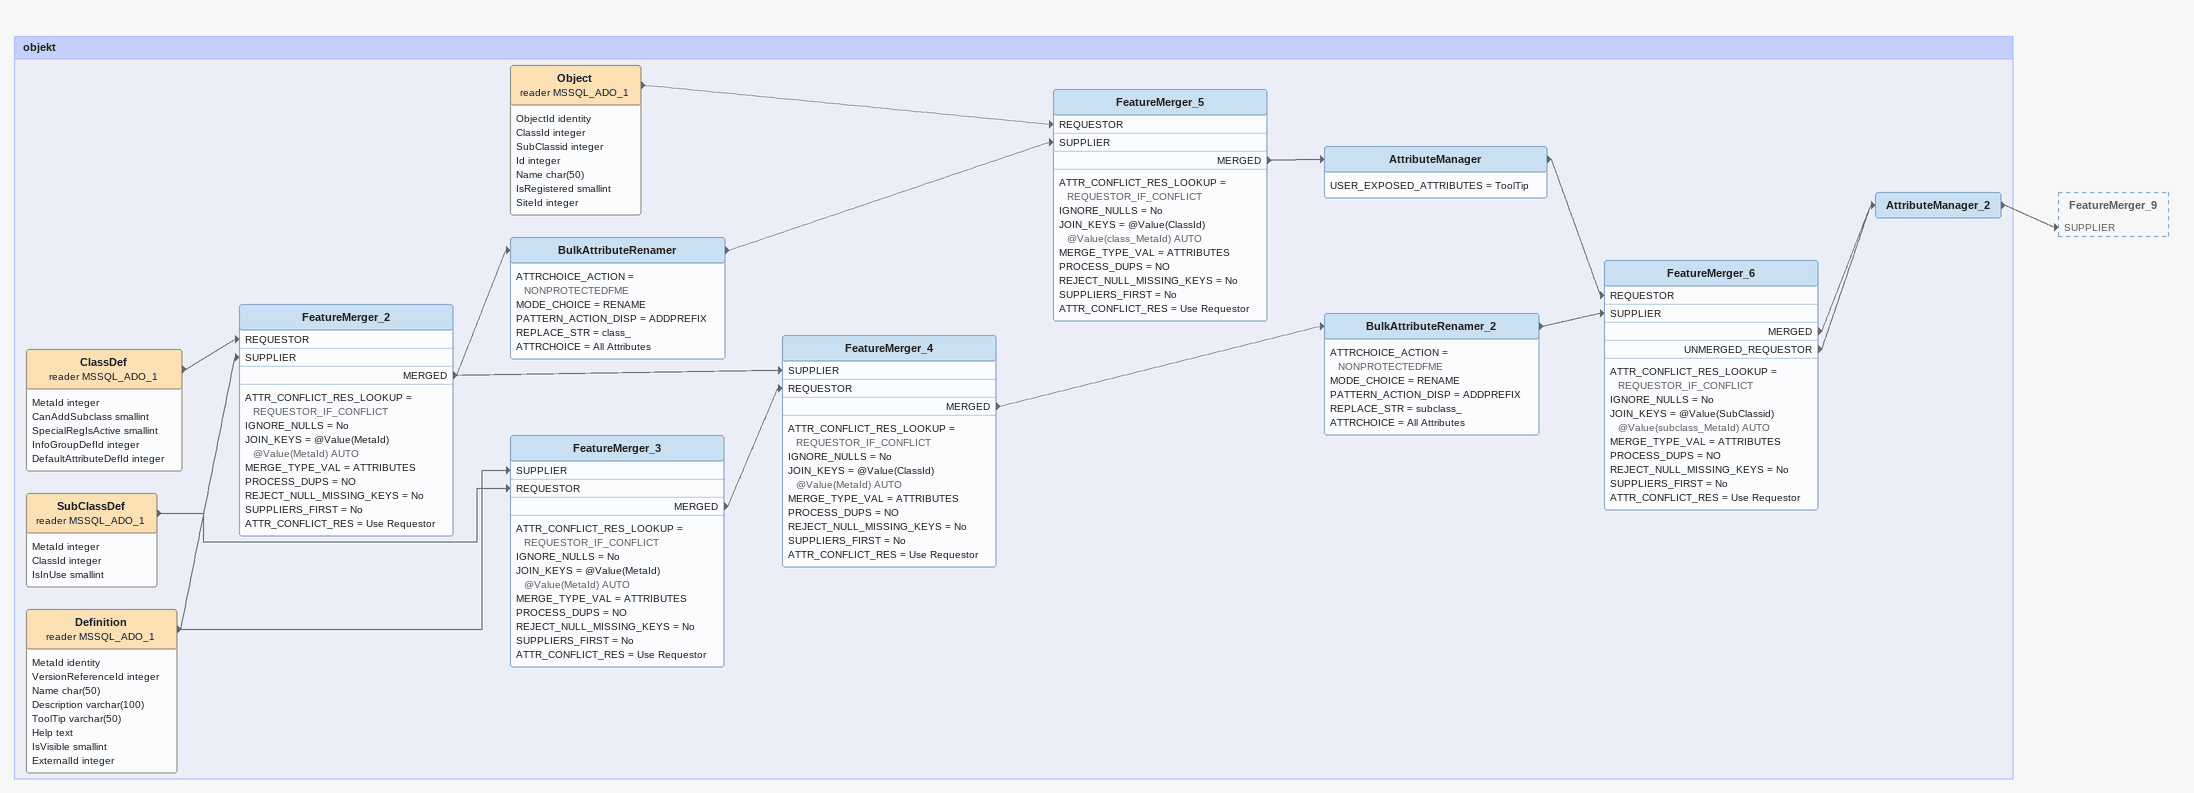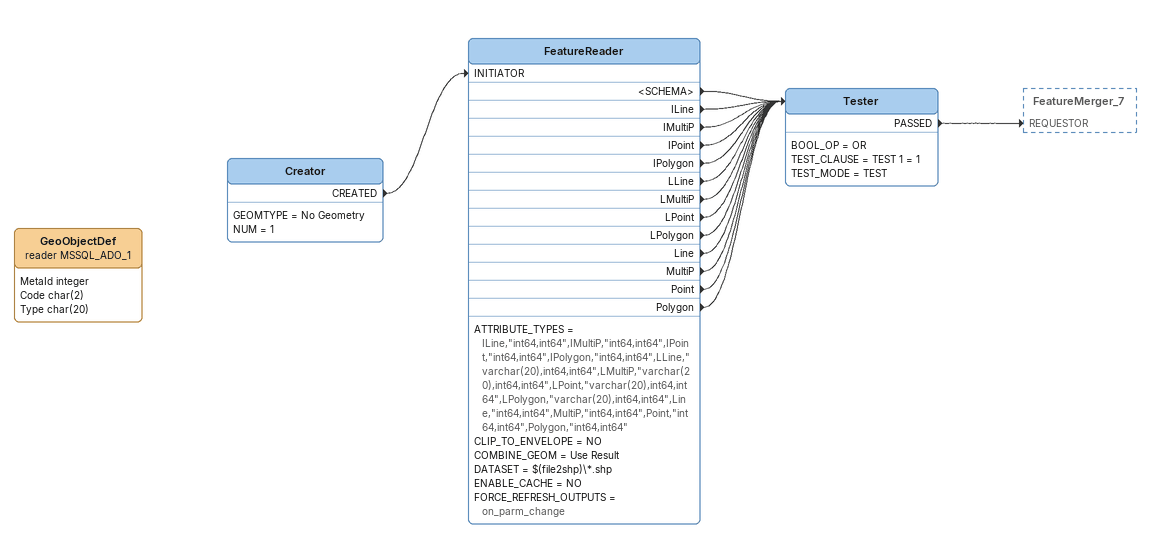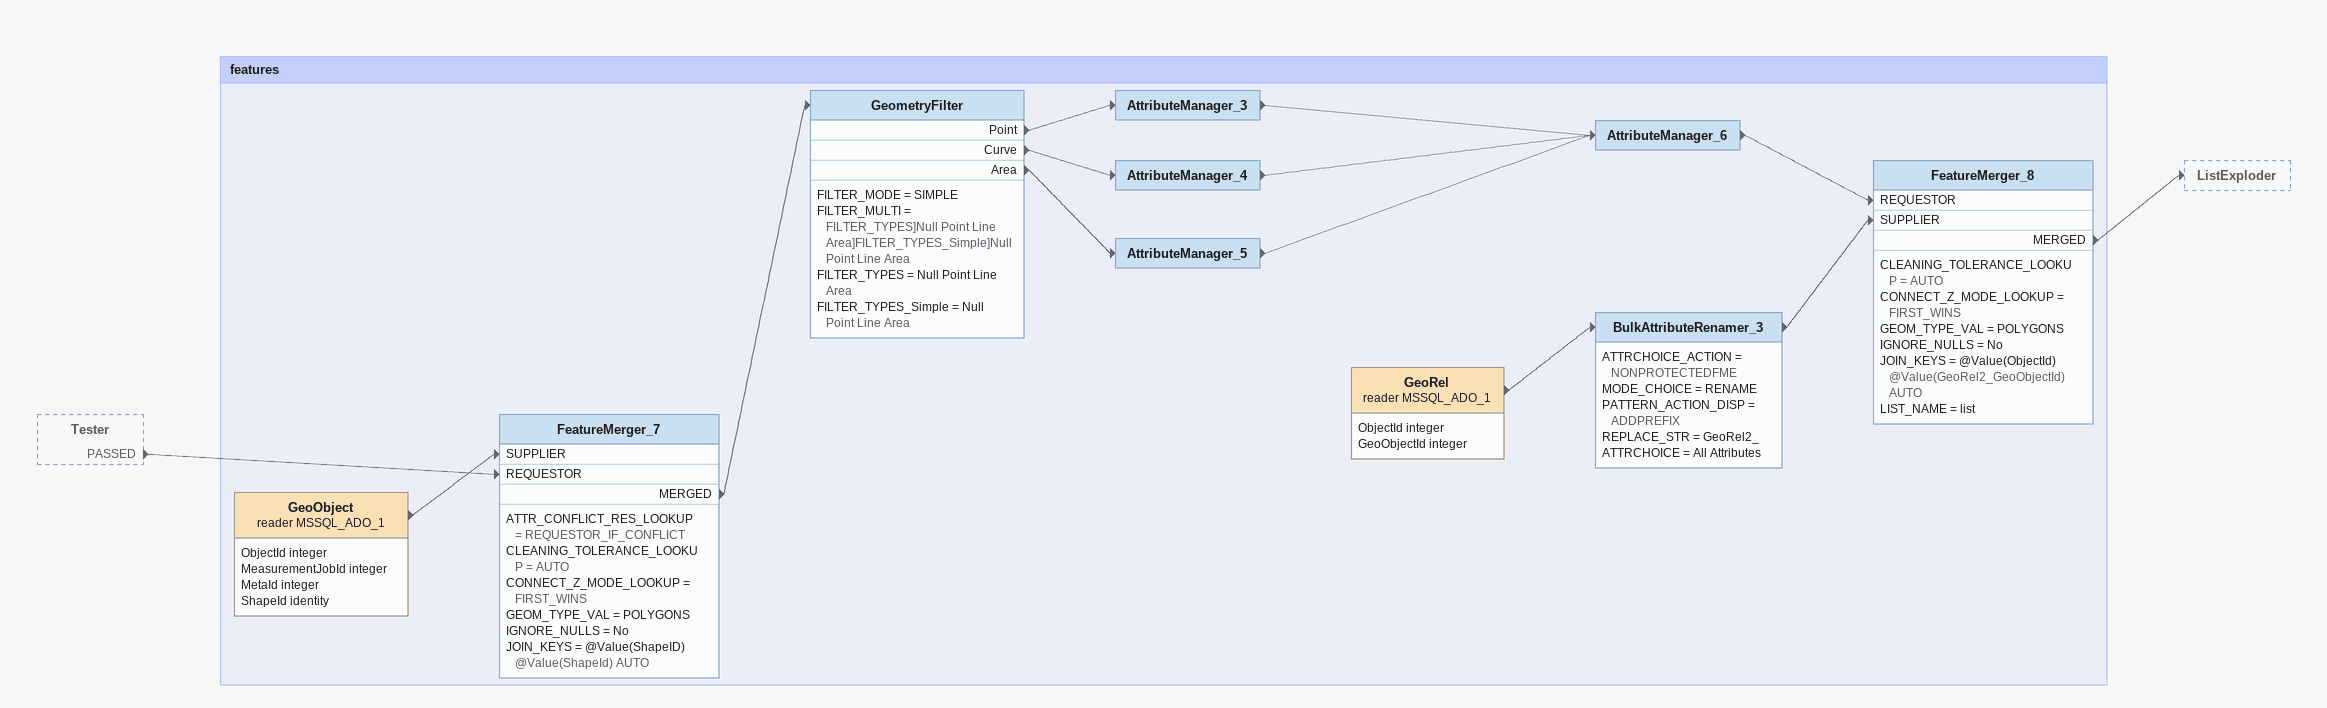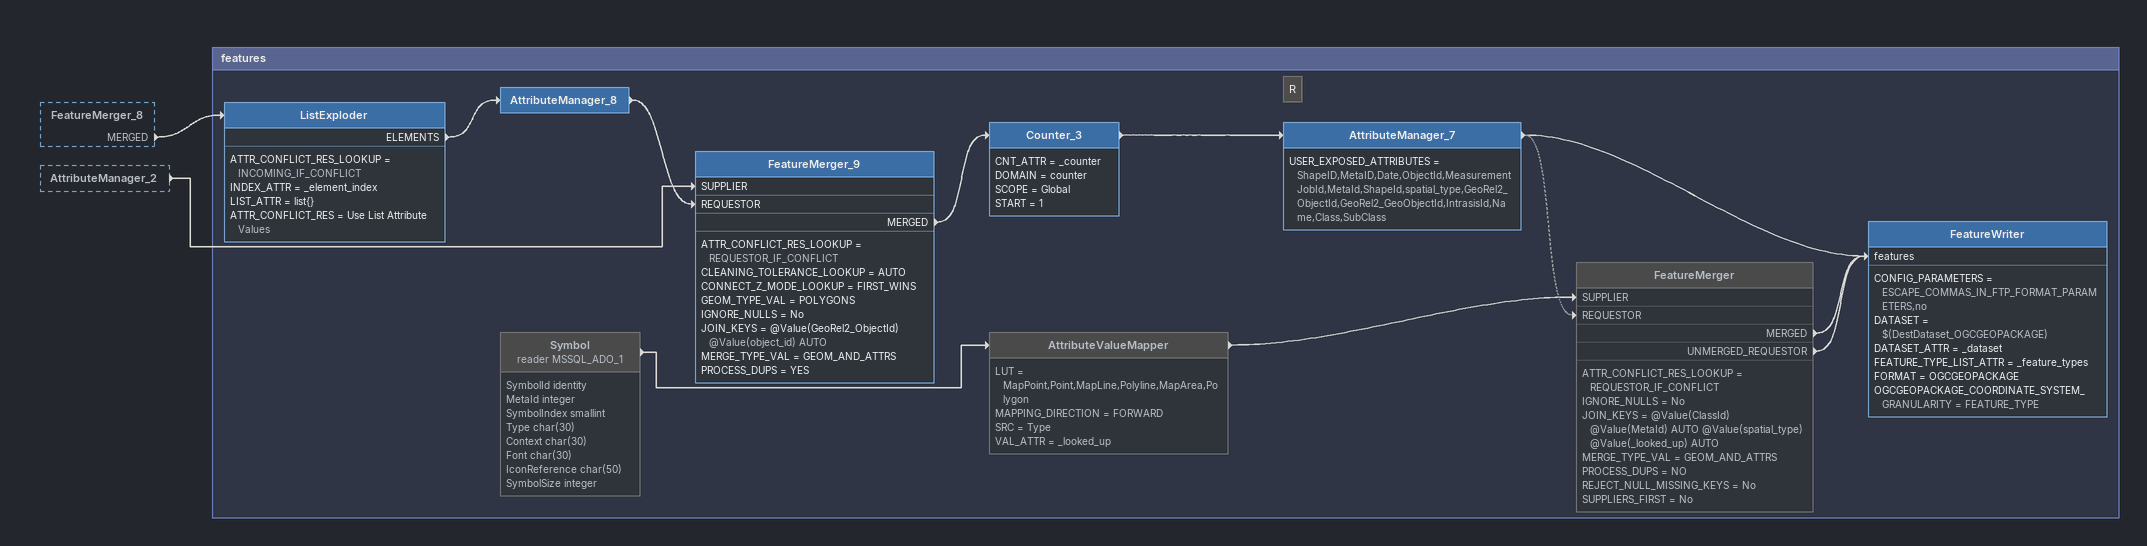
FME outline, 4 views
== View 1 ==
Bookmark: objekt
ClassDef (reader MSSQL_ADO_1)
    attributes: MetaId integer, CanAddSubclass smallint, SpecialRegIsActive smallint, InfoGroupDefId integer, DefaultAttributeDefId integer
    -> FeatureMerger_2 [REQUESTOR]
SubClassDef (reader MSSQL_ADO_1)
    attributes: MetaId integer, ClassId integer, IsInUse smallint
    -> FeatureMerger_3 [REQUESTOR]
Definition (reader MSSQL_ADO_1)
    attributes: MetaId identity, VersionReferenceId integer, Name char(50), Description varchar(100), ToolTip varchar(50), Help text, IsVisible smallint, ExternalId integer
    -> FeatureMerger_2 [SUPPLIER]
    -> FeatureMerger_3 [SUPPLIER]
FeatureMerger_2
    ATTR_CONFLICT_RES_LOOKUP = REQUESTOR_IF_CONFLICT
    IGNORE_NULLS = No
    JOIN_KEYS = @Value(MetaId) @Value(MetaId) AUTO
    MERGE_TYPE_VAL = ATTRIBUTES
    PROCESS_DUPS = NO
    REJECT_NULL_MISSING_KEYS = No
    SUPPLIERS_FIRST = No
    ATTR_CONFLICT_RES = Use Requestor
    MERGED -> FeatureMerger_4 [SUPPLIER]
    MERGED -> BulkAttributeRenamer
BulkAttributeRenamer
    ATTRCHOICE_ACTION = NONPROTECTEDFME
    MODE_CHOICE = RENAME
    PATTERN_ACTION_DISP = ADDPREFIX
    REPLACE_STR = class_
    ATTRCHOICE = All Attributes
    -> FeatureMerger_5 [SUPPLIER]
FeatureMerger_3
    ATTR_CONFLICT_RES_LOOKUP = REQUESTOR_IF_CONFLICT
    IGNORE_NULLS = No
    JOIN_KEYS = @Value(MetaId) @Value(MetaId) AUTO
    MERGE_TYPE_VAL = ATTRIBUTES
    PROCESS_DUPS = NO
    REJECT_NULL_MISSING_KEYS = No
    SUPPLIERS_FIRST = No
    ATTR_CONFLICT_RES = Use Requestor
    MERGED -> FeatureMerger_4 [REQUESTOR]
FeatureMerger_4
    ATTR_CONFLICT_RES_LOOKUP = REQUESTOR_IF_CONFLICT
    IGNORE_NULLS = No
    JOIN_KEYS = @Value(ClassId) @Value(MetaId) AUTO
    MERGE_TYPE_VAL = ATTRIBUTES
    PROCESS_DUPS = NO
    REJECT_NULL_MISSING_KEYS = No
    SUPPLIERS_FIRST = No
    ATTR_CONFLICT_RES = Use Requestor
    MERGED -> BulkAttributeRenamer_2
BulkAttributeRenamer_2
    ATTRCHOICE_ACTION = NONPROTECTEDFME
    MODE_CHOICE = RENAME
    PATTERN_ACTION_DISP = ADDPREFIX
    REPLACE_STR = subclass_
    ATTRCHOICE = All Attributes
    -> FeatureMerger_6 [SUPPLIER]
Object (reader MSSQL_ADO_1)
    attributes: ObjectId identity, ClassId integer, SubClassid integer, Id integer, Name char(50), IsRegistered smallint, SiteId integer
    -> FeatureMerger_5 [REQUESTOR]
FeatureMerger_5
    ATTR_CONFLICT_RES_LOOKUP = REQUESTOR_IF_CONFLICT
    IGNORE_NULLS = No
    JOIN_KEYS = @Value(ClassId) @Value(class_MetaId) AUTO
    MERGE_TYPE_VAL = ATTRIBUTES
    PROCESS_DUPS = NO
    REJECT_NULL_MISSING_KEYS = No
    SUPPLIERS_FIRST = No
    ATTR_CONFLICT_RES = Use Requestor
    MERGED -> AttributeManager
AttributeManager
    USER_EXPOSED_ATTRIBUTES = ToolTip
    -> FeatureMerger_6 [REQUESTOR]
FeatureMerger_6
    ATTR_CONFLICT_RES_LOOKUP = REQUESTOR_IF_CONFLICT
    IGNORE_NULLS = No
    JOIN_KEYS = @Value(SubClassid) @Value(subclass_MetaId) AUTO
    MERGE_TYPE_VAL = ATTRIBUTES
    PROCESS_DUPS = NO
    REJECT_NULL_MISSING_KEYS = No
    SUPPLIERS_FIRST = No
    ATTR_CONFLICT_RES = Use Requestor
    MERGED -> AttributeManager_2
    UNMERGED_REQUESTOR -> AttributeManager_2
AttributeManager_2
    -> FeatureMerger_9 [SUPPLIER]

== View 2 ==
GeoObjectDef (reader MSSQL_ADO_1)
    attributes: MetaId integer, Code char(2), Type char(20)
Creator
    GEOMTYPE = No Geometry
    NUM = 1
    CREATED -> FeatureReader [INITIATOR]
FeatureReader
    ATTRIBUTE_TYPES = ILine,"int64,int64",IMultiP,"int64,int64",IPoint,"int64,int64",IPolygon,"int64,int64",LLine,"varchar(20),int64,int64",LMultiP,"varchar(20),int64,int64",LPoint,"varchar(20),int64,int64",LPolygon,"varchar(20),int64,int64",Line,"int64,int64",MultiP,"int64,int64",Point,"int64,int64",Polygon,"int64,int64"
    CLIP_TO_ENVELOPE = NO
    COMBINE_GEOM = Use Result
    DATASET = $(file2shp)\*.shp
    ENABLE_CACHE = NO
    FORCE_REFRESH_OUTPUTS = on_parm_change
    <SCHEMA> -> Tester
    ILine -> Tester
    IMultiP -> Tester
    IPoint -> Tester
    IPolygon -> Tester
    LLine -> Tester
    LMultiP -> Tester
    LPoint -> Tester
    LPolygon -> Tester
    Line -> Tester
    MultiP -> Tester
    Point -> Tester
    Polygon -> Tester
Tester
    BOOL_OP = OR
    TEST_CLAUSE = TEST 1 = 1
    TEST_MODE = TEST
    PASSED -> FeatureMerger_7 [REQUESTOR]

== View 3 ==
Tester [outside]
    PASSED -> FeatureMerger_7 [REQUESTOR]

Bookmark: features
GeoObject (reader MSSQL_ADO_1)
    attributes: ObjectId integer, MeasurementJobId integer, MetaId integer, ShapeId identity
    -> FeatureMerger_7 [SUPPLIER]
FeatureMerger_7
    ATTR_CONFLICT_RES_LOOKUP = REQUESTOR_IF_CONFLICT
    CLEANING_TOLERANCE_LOOKUP = AUTO
    CONNECT_Z_MODE_LOOKUP = FIRST_WINS
    GEOM_TYPE_VAL = POLYGONS
    IGNORE_NULLS = No
    JOIN_KEYS = @Value(ShapeID) @Value(ShapeId) AUTO
    MERGED -> GeometryFilter
GeometryFilter
    FILTER_MODE = SIMPLE
    FILTER_MULTI = FILTER_TYPES]Null Point Line Area]FILTER_TYPES_Simple]Null Point Line Area
    FILTER_TYPES = Null Point Line Area
    FILTER_TYPES_Simple = Null Point Line Area
    Point -> AttributeManager_3
    Curve -> AttributeManager_4
    Area -> AttributeManager_5
AttributeManager_3
    -> AttributeManager_6
AttributeManager_4
    -> AttributeManager_6
AttributeManager_5
    -> AttributeManager_6
AttributeManager_6
    -> FeatureMerger_8 [REQUESTOR]
GeoRel (reader MSSQL_ADO_1)
    attributes: ObjectId integer, GeoObjectId integer
    -> BulkAttributeRenamer_3
BulkAttributeRenamer_3
    ATTRCHOICE_ACTION = NONPROTECTEDFME
    MODE_CHOICE = RENAME
    PATTERN_ACTION_DISP = ADDPREFIX
    REPLACE_STR = GeoRel2_
    ATTRCHOICE = All Attributes
    -> FeatureMerger_8 [SUPPLIER]
FeatureMerger_8
    CLEANING_TOLERANCE_LOOKUP = AUTO
    CONNECT_Z_MODE_LOOKUP = FIRST_WINS
    GEOM_TYPE_VAL = POLYGONS
    IGNORE_NULLS = No
    JOIN_KEYS = @Value(ObjectId) @Value(GeoRel2_GeoObjectId) AUTO
    LIST_NAME = list
    MERGED -> ListExploder

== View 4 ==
FeatureMerger_8 [outside]
    MERGED -> ListExploder
AttributeManager_2 [outside]
    -> FeatureMerger_9 [SUPPLIER]

Bookmark: features
ListExploder
    ATTR_CONFLICT_RES_LOOKUP = INCOMING_IF_CONFLICT
    INDEX_ATTR = _element_index
    LIST_ATTR = list{}
    ATTR_CONFLICT_RES = Use List Attribute Values
    ELEMENTS -> AttributeManager_8
AttributeManager_8
    -> FeatureMerger_9 [REQUESTOR]
FeatureMerger_9
    ATTR_CONFLICT_RES_LOOKUP = REQUESTOR_IF_CONFLICT
    CLEANING_TOLERANCE_LOOKUP = AUTO
    CONNECT_Z_MODE_LOOKUP = FIRST_WINS
    GEOM_TYPE_VAL = POLYGONS
    IGNORE_NULLS = No
    JOIN_KEYS = @Value(GeoRel2_ObjectId) @Value(object_id) AUTO
    MERGE_TYPE_VAL = GEOM_AND_ATTRS
    PROCESS_DUPS = YES
    MERGED -> Counter_3
Counter_3
    CNT_ATTR = _counter
    DOMAIN = counter
    SCOPE = Global
    START = 1
    -> AttributeManager_7
Note: R
AttributeManager_7
    USER_EXPOSED_ATTRIBUTES = ShapeID,MetaID,Date,ObjectId,MeasurementJobId,MetaId,ShapeId,spatial_type,GeoRel2_ObjectId,GeoRel2_GeoObjectId,IntrasisId,Name,Class,SubClass
    -> FeatureWriter [features]
    -> FeatureMerger [REQUESTOR] [off]
Symbol (reader MSSQL_ADO_1) [off]
    attributes: SymbolId identity, MetaId integer, SymbolIndex smallint, Type char(30), Context char(30), Font char(30), IconReference char(50), SymbolSize integer
    -> AttributeValueMapper
AttributeValueMapper [off]
    LUT = MapPoint,Point,MapLine,Polyline,MapArea,Polygon
    MAPPING_DIRECTION = FORWARD
    SRC = Type
    VAL_ATTR = _looked_up
    -> FeatureMerger [SUPPLIER]
FeatureMerger [off]
    ATTR_CONFLICT_RES_LOOKUP = REQUESTOR_IF_CONFLICT
    IGNORE_NULLS = No
    JOIN_KEYS = @Value(ClassId) @Value(MetaId) AUTO @Value(spatial_type) @Value(_looked_up) AUTO
    MERGE_TYPE_VAL = GEOM_AND_ATTRS
    PROCESS_DUPS = NO
    REJECT_NULL_MISSING_KEYS = No
    SUPPLIERS_FIRST = No
    MERGED -> FeatureWriter [features]
    UNMERGED_REQUESTOR -> FeatureWriter [features]
FeatureWriter
    CONFIG_PARAMETERS = ESCAPE_COMMAS_IN_FTP_FORMAT_PARAMETERS,no
    DATASET = $(DestDataset_OGCGEOPACKAGE)
    DATASET_ATTR = _dataset
    FEATURE_TYPE_LIST_ATTR = _feature_types
    FORMAT = OGCGEOPACKAGE
    OGCGEOPACKAGE_COORDINATE_SYSTEM_GRANULARITY = FEATURE_TYPE
